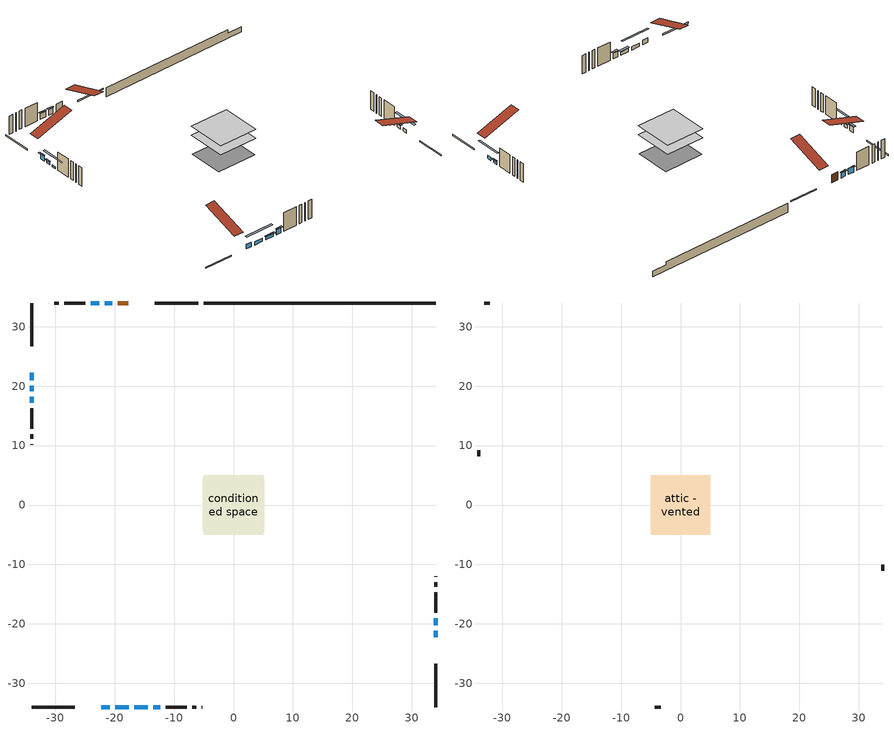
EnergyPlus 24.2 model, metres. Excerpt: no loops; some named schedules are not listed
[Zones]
conditioned space
 floor outside (Floor1 construction): -0.53,-0.53 -0.53,0.53 0.53,0.53 0.53,-0.53 z0.92
 floor adiabatic (AdiabaticFloorConstruction): -5.02,-5.02 -5.02,5.02 5.02,5.02 5.02,-5.02 z3.36
 floor foundation (Slab1 construction): -5.19,-4.57 -5.19,4.57 5.19,4.57 5.19,-4.57 z-1.37
 wall outside (RimJoist1 construction): -5.94,34 -13.26,34 / -34,-34 -26.69,-34 / -34,34 -34,26.69 / 34,-34 34,-26.69 z0.92:1.22
 wall outside (AdiabaticWallConstruction 1): -17.69,34 -19.5,34 z0.92:2.95
 wall outside (AdiabaticWallConstruction): -22.25,-34 -20.81,-34 z0.92:2.14; -34,22.25 -34,21.03 / -20.42,34 -21.64,34 / -22.57,34 -24.04,34 / -13.55,-34 -12.32,-34 z0.92:2.39; -34,20.1 -34,19.13 / 34,-22.25 34,-21.13 / -19.88,-34 -17.64,-34 / 34,-20.2 34,-19.08 / -16.71,-34 -14.47,-34 z0.92:1.78; -34,18.21 -34,17.24 z0.92:1.38
 wall outside (Wall1 construction): -24.97,34 -28.48,34 / -11.4,-34 -7.89,-34 / -34,16.31 -34,12.81 / 34,-18.15 34,-14.65 z0.92:5.8
 wall outside (Wall2 construction): -29.41,34 -30.13,34 / -6.96,-34 -6.24,-34 / -34,11.88 -34,11.15 / 34,-13.72 34,-13 z0.92:5.8
 wall outside (Wall3 construction): -31.06,34 -31.14,34 / -5.31,-34 -5.23,-34 / -34,10.23 -34,10.15 / 34,-12.07 34,-11.99 z0.92:5.8
 wall foundation (FoundationWall1 construction): -5.01,34,-1.37 -5.01,34,0.92 30.1,34,0.92 30.1,34,0.06 34,34,0.06 34,34,-1.37
 window (WindowConstruction 7): -22.25,-34 -20.81,-34 z0.92:2.14
 window (WindowConstruction 5): -34,22.25 -34,21.03 z0.92:2.39
 window (WindowConstruction 6): -34,20.1 -34,19.14 z0.92:1.78
 window (WindowConstruction 8): 34,-22.25 34,-21.13 z0.92:1.78
 window (WindowConstruction 9): -19.88,-34 -17.64,-34 z0.92:1.78
 window (WindowConstruction 10): -34,18.21 -34,17.24 z0.92:1.38
 window (WindowConstruction): 34,-20.2 34,-19.08 z0.92:1.78
 window (WindowConstruction 1): -20.42,34 -21.64,34 z0.92:2.39
 window (WindowConstruction 2): -22.57,34 -24.04,34 z0.92:2.39
 window (WindowConstruction 3): -16.71,-34 -14.47,-34 z0.92:1.78
 window (WindowConstruction 4): -13.55,-34 -12.33,-34 z0.92:2.39
 door (Door): -17.69,34 -19.49,34 z0.92:2.95
 ceiling adiabatic (AdiabaticFloorConstruction): 5.02,-5.02 5.02,5.02 -5.02,5.02 -5.02,-5.02 z3.36
attic - vented
 floor to conditioned space (Floor2 construction Reversed): -5.02,-5.02 -5.02,5.02 5.02,5.02 5.02,-5.02 z5.8
 wall outside (Wall4 construction): -32.07,34 -33.07,34 / -4.3,-34 -3.3,-34 / -34,9.22 -34,8.21 / 34,-11.06 34,-10.06 z0.92:5.8
 roof outside (Roof1 construction): -16.76,34,5.8 -16.76,24.22,9.06 -14.19,24.22,9.06 -14.19,34,5.8; -23.18,-34,5.8 -23.18,-24.22,9.06 -25.76,-24.22,9.06 -25.76,-34,5.8; -34,23.18,5.8 -24.22,23.18,9.06 -24.22,25.76,9.06 -34,25.76,5.8; 34,-23.18,5.8 24.22,-23.18,9.06 24.22,-25.76,9.06 34,-25.76,5.8
shading: -34,20.83 -34,22.45 -34.41,22.45 -34.41,20.83 z2.59; -34,18.93 -34,20.3 -34.41,20.3 -34.41,18.93 z1.98; 34,-18.49 34,-24.89 34.41,-24.89 34.41,-18.49 z4.42; -15,-34 -22.52,-34 -22.52,-34.41 -15,-34.41 z4.42; -34,14.6 -34,20.85 -34.41,20.85 -34.41,14.6 z4.02; 34,-18.88 34,-20.4 34.41,-20.4 34.41,-18.88 z1.98; -21.84,34 -20.22,34 -20.22,34.41 -21.84,34.41 z2.59; -24.25,34 -22.37,34 -22.37,34.41 -24.25,34.41 z2.59; -14.27,-34 -16.91,-34 -16.91,-34.41 -14.27,-34.41 z1.98; -12.12,-34 -13.75,-34 -13.75,-34.41 -12.12,-34.41 z2.59
[Building]
Building 1: Terrain=Suburbs
[Site:Location]
Edmonton Intl AP_AB: Latitude {deg}=53.31; Longitude {deg}=-113.58; Time Zone {hr}=-7; Elevation {m}=723; Keep Site Location Information=Yes
[Site:GroundTemperature:Shallow]
-1.56185, -3.61833, -3.78302, -2.80711, 1.11059, 5.01004, 8.39065, 10.5322, 10.7141, 8.97234, 5.67794, 1.89811
[Site:WaterMainsTemperature]
Calculation Method=Schedule; Temperature Schedule=mains temperature schedule
[Material] Roughness=Rough; Thermal Absorptance=0.9
Name | Thickness {m} | Conductivity {W/m-K} | Density {kg/m3} | Specific Heat {J/kg-K} | Solar Absorptance | Visible Absorptance
asphalt or fiberglass shingles | 0.00635 | 0.162714 | 1121.4 | 1465.45 | 0.4 | 0.4
ceiling loosefill ins | 0.169333 | 0.0480833 | 16.02 | 1046.75 | 0.7 | 0.7
ceiling stud and cavity | 0.1397 | 0.137261 | 65.682 | 1177.47 | 0.7 | 0.7
concrete 4.0 in. | 0.1016 | 1.803125 | 2242.8 | 837.4 | 0.7 | 0.7
concrete 8.0 in. | 0.2032 | 1.803125 | 2242.8 | 837.4 | 0.7 | 0.7
door material | 0.04445 | 0.053851 | 512.64 | 1214.23 | 0.7 | 0.7
exterior vertical ins | 0.0480821 | 0.029427 | 32.04 | 1214.23 | 0.7 | 0.7
floor covering | 0.0127 | 0.0433444 | 54.468 | 1339.84 | 0.6 | 0.6
floor rigid ins; wall rigid ins 1 | 0.512978 | 0.029427 | 32.04 | 1214.23 | 0.7 | 0.7
floor stud and cavity | 0.1397 | 0.085752 | 92.3553 | 1139.71 | 0.7 | 0.7
floor stud and cavity 1 | 0.1397 | 1.75129 | 37.0049 | 1207.88 | 0.7 | 0.7
furniture material conditioned space 1 | 0.1524 | 0.115458 | 640.8 | 1214.23 | 0.6 | 0.6
gypsum board | 0.0127 | 0.160291 | 801 | 837.4 | 0.6 | 0.6
gypsum board 1 | 0.0127 | 0.160291 | 801 | 837.4 | 0.7 | 0.7
osb sheathing 0.5 in. | 0.0127 | 0.115458 | 512.64 | 1214.23 | 0.7 | 0.7
osb sheathing 0.75 in. | 0.01905 | 0.115458 | 512.64 | 1214.23 | 0.7 | 0.7
osb sheathing 2.0 in. | 0.0508 | 0.115458 | 512.64 | 1214.23 | 0.7 | 0.7
rim joist stud and cavity | 0.0508 | 0.0314757 | 125.044 | 1163.47 | 0.6 | 0.6
wall rigid ins | 0.051816 | 0.029427 | 32.04 | 1214.23 | 0.7 | 0.7
wall stud and cavity | 0.1397 | 0.259282 | 139.0536 | 1170.24 | 0.7 | 0.7
wall stud and cavity 1 | 0.1397 | 0.472276 | 139.0536 | 1170.24 | 0.7 | 0.7
wall stud and cavity 2 | 0.1397 | 0.0742173 | 139.0536 | 1170.24 | 0.7 | 0.7
wall stud and cavity 3 | 0.0889 | 6.1454 | 50.32683 | 1063.81 | 0.6 | 0.6
wall stud and cavity 4 | 0.0889 | 0.380278 | 52.3479 | 1209.89 | 0.7 | 0.7
wall stud and cavity 5 | 0.0889 | 0.391764 | 83.0341 | 1211.67 | 0.7 | 0.7
wood siding | 0.0254 | 0.102417 | 544.68 | 1172.36 | 0.4 | 0.4
wood siding 1 | 0.00254 | 0.102417 | 544.68 | 1172.36 | 0.4 | 0.4
wood siding 2; wood siding 3; wood siding 4 | 0.0254 | 0.102417 | 544.68 | 1172.36 | 0.7 | 0.7
[WindowMaterial:SimpleGlazingSystem]
Name | U-Factor {W/m2-K} | Solar Heat Gain Coefficient
WindowMaterial | 4.3062 | 0.54
WindowMaterial 1 | 2.96164 | 0.63
WindowMaterial 2 | 2.90373 | 0.68
WindowMaterial 3 | 2.523871 | 0.59
WindowMaterial 4 | 2.393277 | 0.5
WindowMaterial 5 | 1.95437 | 0.47
WindowMaterial 6 | 2.969594 | 0.62
WindowMaterial 7 | 5.32199 | 0.49
[Construction]
AdiabaticFloorConstruction: floor stud and cavity 1, floor rigid ins, osb sheathing 0.75 in., floor covering
AdiabaticWallConstruction: wood siding 3, wall rigid ins 1, wall stud and cavity 4, gypsum board
AdiabaticWallConstruction 1: wood siding 4, wall rigid ins 1, wall stud and cavity 4, gypsum board
Door: door material
Floor1 construction: floor stud and cavity, osb sheathing 0.75 in., floor covering
Floor2 construction Reversed: gypsum board, ceiling stud and cavity, ceiling loosefill ins
FoundationWall1 construction: concrete 8.0 in., gypsum board 1
furniture construction conditioned space 1: furniture material conditioned space 1
PartitionWallConstruction: gypsum board, wall stud and cavity 5, gypsum board
RimJoist1 construction: wood siding 2, osb sheathing 2.0 in., rim joist stud and cavity
Roof1 construction: asphalt or fiberglass shingles
Slab1 construction: concrete 4.0 in.
Wall1 construction: wood siding, wall rigid ins, osb sheathing 0.5 in., wall stud and cavity, gypsum board
Wall2 construction: wood siding, wall rigid ins, osb sheathing 0.5 in., wall stud and cavity 1, gypsum board
Wall3 construction: wood siding, osb sheathing 0.5 in., wall stud and cavity 2, gypsum board
Wall4 construction: wood siding 1, wall stud and cavity 3
WindowConstruction; WindowConstruction 3; WindowConstruction 8; WindowConstruction 9: WindowMaterial
WindowConstruction 1: WindowMaterial 1
WindowConstruction 10: WindowMaterial 7
WindowConstruction 2: WindowMaterial 2
WindowConstruction 4: WindowMaterial 3
WindowConstruction 5: WindowMaterial 4
WindowConstruction 6: WindowMaterial 5
WindowConstruction 7: WindowMaterial 6
[Zone] Multiplier=1; Part of Total Floor Area=Yes
Name | Volume {m3}
attic - vented | 53.4019
conditioned space | 484.4
[Space]
Name | Zone | Volume {m3}
attic - vented 1 | attic - vented | 53.4019
conditioned space 1 | conditioned space | 484.4
[ZoneInfiltration:EffectiveLeakageArea]
infil attic - vented 1: Zone or Space=attic - vented 1; Schedule=Always On Discrete; Effective Air Leakage Area {cm2}=3508.87; Stack Coefficient=0.000565883; Wind Coefficient=1.60725e-05
[ZoneMixing]
whole house fan mix: Zone or Space=attic - vented; Schedule=Always On Continuous; Design Flow Rate Calculation Method=Flow/Zone; Design Flow Rate {m3/s}=0; Source Zone or Space=conditioned space
[SurfaceProperty:ExposedFoundationPerimeter]
Slab1: Exposed Perimeter Calculation Method=TotalExposedPerimeter; Total Exposed Perimeter {m}=39.014
[InternalMass] Zone or ZoneList=conditioned space; Space or SpaceList=conditioned space 1
Name | Construction | Surface Area {m2}
furniture mass conditioned space 1 | furniture construction conditioned space 1 | 78.7041
partition wall mass | PartitionWallConstruction | 196.76
[Lights]
interior lighting: Zone or ZoneList or Space or SpaceList=conditioned space 1; Schedule=interior lighting schedule; Design Level Calculation Method=LightingLevel; Lighting Level {W}=343.2; Return Air Fraction=0; Fraction Radiant=0.6; Fraction Visible=0.2; Fraction Replaceable=1
[People]
occupants: Zone or ZoneList or Space or SpaceList=conditioned space 1; Number of People Schedule=occupants schedule; Number of People Calculation Method=People; Number of People=3; Fraction Radiant=0.314171; Sensible Heat Fraction=0.56303; Activity Level Schedule=occupants activity schedule; Carbon Dioxide Generation Rate {m3/s-W}=0; Enable ASHRAE 55 Comfort Warnings=No; Mean Radiant Temperature Calculation Type=EnclosureAveraged
[ElectricEquipment] Zone or ZoneList or Space or SpaceList=conditioned space 1; Design Level Calculation Method=EquipmentLevel
Name | Schedule | Design Level {W} | Fraction Latent | Fraction Radiant | Fraction Lost
clothes dryer | clothes dryer schedule | 140.772 | 0.015 | 0.081 | 0.85
clothes washer | clothes washer schedule | 32.1985 | 0.03 | 0.162 | 0.7
cooking range | cooking range schedule | 215.147 | 0.08 | 0.432 | 0.2
dishwasher | dishwasher schedule | 66.8632 | 0.3 | 0.18 | 0.4
fridge | fridge schedule | 72.9452 | 0 | 0.6 | 0
mech vent bath fan 0 | mech vent bath fan 0 schedule | 50.2 | 0 | 0 | 1
mech vent bath fan 1 | mech vent bath fan 1 schedule | 50.2 | 0 | 0 | 1
mech vent house fan | mech vent house fan schedule | 0 | 0 | 0 | 1
mech vent house fan cfis | mech vent house fan cfis schedule | 0 | 0 | 0 | 0
mech vent range fan 0 | mech vent range fan 0 schedule | 57 | 0 | 0 | 1
misc plug loads | misc plug loads schedule | 494.7 | 0.045 | 0.513 | 0.1
whole house fan | Always On Discrete | 0 | 0 | 0 | 1
[OtherEquipment] Zone or ZoneList or Space or SpaceList=conditioned space 1; Design Level Calculation Method=EquipmentLevel
Name | Fuel Type | Schedule | Design Level {W} | Fraction Latent | Fraction Radiant | Fraction Lost
clothes dryer 1 | Electricity | clothes dryer schedule | 0 | 0.015 | 0.081 | 0.85
cooking range 1 | Electricity | cooking range schedule | 0 | 0.08 | 0.432 | 0.2
general water use latent | None | general water use schedule | 62.594 | 1 | 0 | 0
general water use sensible | None | general water use schedule | -61.6891 | 0 | 0.6 | 0
mech vent house fan latent load | None | Always On Discrete | 0 | 1 | 0 | 0
mech vent house fan sensible load | None | Always On Discrete | 0 | 0 | 0 | 0
water heater energy adjustment1 | NaturalGas | Always On Discrete | 0.01 | 0 | 0 | 1
[ZoneInfiltration:DesignFlowRate] Zone or ZoneList or Space or SpaceList=conditioned space 1; Schedule=Always On Discrete; Design Flow Rate Calculation Method=Flow/Zone; Design Flow Rate {m3/s}=0
infil flow; natural vent flow; whole house fan flow
[AvailabilityManager:Scheduled]
furnace airloop Availability Manager: Schedule=Always On Discrete
[Foundation:Kiva]
Foundation Kiva 1: Initial Indoor Air Temperature {C}=18; Wall Height Above Grade {m}=0.919978; Wall Depth Below Slab {m}=0.2032; Custom Block Material Name 1=exterior vertical ins; Custom Block Depth 1 {m}=2.28999; Custom Block X Position 1 {m}=0.2159; Custom Block Z Position 1 {m}=0
[Foundation:Kiva:Settings]
Soil Conductivity {W/m-K}=0.849921; Soil Density {kg/m3}=1842.3; Soil Specific Heat {J/kg-K}=418.7; Ground Solar Absorptivity=0.9; Ground Thermal Absorptivity=0.9; Ground Surface Roughness {m}=0.03; Far-Field Width {m}=40; Deep-Ground Boundary Condition=ZeroFlux; Deep-Ground Depth {m}=40; Minimum Cell Dimension {m}=0.2; Maximum Cell Growth Coefficient=3; Simulation Timestep=Timestep
[Exterior:Lights]
exterior lighting: Schedule=exterior lighting schedule; Design Level {W}=75.6
[EnergyManagementSystem:GlobalVariable]
furnace_airloop_Fan_RTF
infil_program_Qfan
infil_program_Qinf
natural_vent_program_Qnv
natural_vent_program_Qwhf
[EnergyManagementSystem:Sensor]
Name | Output:Variable or Output:Meter Index Key | Output:Variable or Output:Meter
airflow_gain | infil flow | Infiltration Sensible Heat Gain Energy
airflow_gain_1 | natural vent flow | Infiltration Sensible Heat Gain Energy
airflow_gain_2 | whole house fan flow | Infiltration Sensible Heat Gain Energy
airflow_loss | infil flow | Infiltration Sensible Heat Loss Energy
airflow_loss_1 | natural vent flow | Infiltration Sensible Heat Loss Energy
airflow_loss_2 | whole house fan flow | Infiltration Sensible Heat Loss Energy
clg_load_cond |  | Cooling:EnergyTransfer:Zone:CONDITIONED SPACE
clg_sp_s; clg_sp_s_1 | cooling setpoint | Schedule Value
clothes_dryer_exhaust_0_sch_s | clothes dryer exhaust 0 schedule | Schedule Value
cool_season | cooling season schedule | Schedule Value
htg_load_cond |  | Heating:EnergyTransfer:Zone:CONDITIONED SPACE
htg_sp_s; htg_sp_s_1 | heating setpoint | Schedule Value
ig_ee_conv | clothes dryer | Electric Equipment Convective Heating Energy
ig_ee_conv_2 | cooking range | Electric Equipment Convective Heating Energy
ig_ee_conv_4 | fridge | Electric Equipment Convective Heating Energy
ig_ee_conv_5 | misc plug loads | Electric Equipment Convective Heating Energy
ig_ee_conv_6 | whole house fan | Electric Equipment Convective Heating Energy
ig_ee_rad | clothes dryer | Electric Equipment Radiant Heating Energy
ig_ee_rad_2 | cooking range | Electric Equipment Radiant Heating Energy
ig_ee_rad_4 | fridge | Electric Equipment Radiant Heating Energy
ig_ee_rad_5 | misc plug loads | Electric Equipment Radiant Heating Energy
ig_ee_rad_6 | whole house fan | Electric Equipment Radiant Heating Energy
ig_lgt_conv | interior lighting | Lights Convective Heating Energy
ig_lgt_rad | interior lighting | Lights Radiant Heating Energy
ig_lgt_vis | interior lighting | Lights Visible Radiation Heating Energy
ig_oe_conv | clothes dryer 1 | Other Equipment Convective Heating Energy
ig_oe_conv_1 | cooking range 1 | Other Equipment Convective Heating Energy
ig_oe_conv_2 | general water use latent | Other Equipment Convective Heating Energy
ig_oe_conv_3 | general water use sensible | Other Equipment Convective Heating Energy
ig_oe_conv_4 | water heater energy adjustment1 | Other Equipment Convective Heating Energy
ig_oe_rad | clothes dryer 1 | Other Equipment Radiant Heating Energy
ig_oe_rad_1 | cooking range 1 | Other Equipment Radiant Heating Energy
ig_oe_rad_2 | general water use latent | Other Equipment Radiant Heating Energy
ig_oe_rad_3 | general water use sensible | Other Equipment Radiant Heating Energy
ig_oe_rad_4 | water heater energy adjustment1 | Other Equipment Radiant Heating Energy
ig_ppl_conv | occupants | People Convective Heating Energy
ig_ppl_rad | occupants | People Radiant Heating Energy
im_conv | furniture mass conditioned space 1 | Surface Inside Face Convection Heat Gain Energy
im_conv_1 | partition wall mass | Surface Inside Face Convection Heat Gain Energy
im_ig | furniture mass conditioned space 1 | Surface Inside Face Internal Gains Radiation Heat Gain Energy
im_ig_1 | partition wall mass | Surface Inside Face Internal Gains Radiation Heat Gain Energy
im_lgt | furniture mass conditioned space 1 | Surface Inside Face Lights Radiation Heat Gain Energy
im_lgt_1 | partition wall mass | Surface Inside Face Lights Radiation Heat Gain Energy
im_sol | furniture mass conditioned space 1 | Surface Inside Face Solar Radiation Heat Gain Energy
im_sol_1 | partition wall mass | Surface Inside Face Solar Radiation Heat Gain Energy
im_surf | furniture mass conditioned space 1 | Surface Inside Face Net Surface Thermal Radiation Heat Gain Energy
im_surf_1 | partition wall mass | Surface Inside Face Net Surface Thermal Radiation Heat Gain Energy
mech_vent_bath_fan_0_sch_s | mech vent bath fan 0 schedule | Schedule Value
mech_vent_bath_fan_1_sch_s | mech vent bath fan 1 schedule | Schedule Value
mech_vent_range_fan_0_sch_s | mech vent range fan 0 schedule | Schedule Value
mv_conv | mech vent bath fan 0 | Electric Equipment Convective Heating Energy
mv_conv_1 | mech vent bath fan 1 | Electric Equipment Convective Heating Energy
mv_conv_2 | mech vent house fan | Electric Equipment Convective Heating Energy
mv_conv_3 | mech vent house fan cfis | Electric Equipment Convective Heating Energy
mv_conv_4 | mech vent range fan 0 | Electric Equipment Convective Heating Energy
mv_conv_5 | mech vent house fan latent load | Other Equipment Convective Heating Energy
mv_conv_6 | mech vent house fan sensible load | Other Equipment Convective Heating Energy
mv_rad | mech vent bath fan 0 | Electric Equipment Radiant Heating Energy
mv_rad_1 | mech vent bath fan 1 | Electric Equipment Radiant Heating Energy
mv_rad_2 | mech vent house fan | Electric Equipment Radiant Heating Energy
mv_rad_3 | mech vent house fan cfis | Electric Equipment Radiant Heating Energy
mv_rad_4 | mech vent range fan 0 | Electric Equipment Radiant Heating Energy
mv_rad_5 | mech vent house fan latent load | Other Equipment Radiant Heating Energy
mv_rad_6 | mech vent house fan sensible load | Other Equipment Radiant Heating Energy
natural_vent_s | natural vent schedule | Schedule Value
out_pb_s |  | Site Outdoor Air Barometric Pressure
out_wt_s |  | Site Outdoor Air Humidity Ratio
site_vw_s |  | Site Wind Speed
ss_back_out | Window1 | Surface Window Shortwave from Zone Back Out Window Heat Transfer Rate
ss_back_out_1 | Window11 | Surface Window Shortwave from Zone Back Out Window Heat Transfer Rate
ss_back_out_10 | Window9 | Surface Window Shortwave from Zone Back Out Window Heat Transfer Rate
ss_back_out_2 | Window13 | Surface Window Shortwave from Zone Back Out Window Heat Transfer Rate
ss_back_out_3 | Window14 | Surface Window Shortwave from Zone Back Out Window Heat Transfer Rate
ss_back_out_4 | Window15 | Surface Window Shortwave from Zone Back Out Window Heat Transfer Rate
ss_back_out_5 | Window17 | Surface Window Shortwave from Zone Back Out Window Heat Transfer Rate
ss_back_out_6 | Window3 | Surface Window Shortwave from Zone Back Out Window Heat Transfer Rate
ss_back_out_7 | Window4 | Surface Window Shortwave from Zone Back Out Window Heat Transfer Rate
ss_back_out_8 | Window6 | Surface Window Shortwave from Zone Back Out Window Heat Transfer Rate
ss_back_out_9 | Window7 | Surface Window Shortwave from Zone Back Out Window Heat Transfer Rate
ss_conv | Door1 | Surface Inside Face Convection Heat Gain Energy
ss_conv_1 | Window1 | Surface Inside Face Convection Heat Gain Energy
ss_conv_10 | Window7 | Surface Inside Face Convection Heat Gain Energy
ss_conv_11 | Window9 | Surface Inside Face Convection Heat Gain Energy
ss_conv_2 | Window11 | Surface Inside Face Convection Heat Gain Energy
ss_conv_3 | Window13 | Surface Inside Face Convection Heat Gain Energy
ss_conv_4 | Window14 | Surface Inside Face Convection Heat Gain Energy
ss_conv_5 | Window15 | Surface Inside Face Convection Heat Gain Energy
ss_conv_6 | Window17 | Surface Inside Face Convection Heat Gain Energy
ss_conv_7 | Window3 | Surface Inside Face Convection Heat Gain Energy
ss_conv_8 | Window4 | Surface Inside Face Convection Heat Gain Energy
ss_conv_9 | Window6 | Surface Inside Face Convection Heat Gain Energy
ss_ig | Door1 | Surface Inside Face Internal Gains Radiation Heat Gain Energy
ss_ig_1 | Window1 | Surface Inside Face Internal Gains Radiation Heat Gain Energy
ss_ig_10 | Window7 | Surface Inside Face Internal Gains Radiation Heat Gain Energy
ss_ig_11 | Window9 | Surface Inside Face Internal Gains Radiation Heat Gain Energy
ss_ig_2 | Window11 | Surface Inside Face Internal Gains Radiation Heat Gain Energy
ss_ig_3 | Window13 | Surface Inside Face Internal Gains Radiation Heat Gain Energy
ss_ig_4 | Window14 | Surface Inside Face Internal Gains Radiation Heat Gain Energy
ss_ig_5 | Window15 | Surface Inside Face Internal Gains Radiation Heat Gain Energy
ss_ig_6 | Window17 | Surface Inside Face Internal Gains Radiation Heat Gain Energy
ss_ig_7 | Window3 | Surface Inside Face Internal Gains Radiation Heat Gain Energy
ss_ig_8 | Window4 | Surface Inside Face Internal Gains Radiation Heat Gain Energy
ss_ig_9 | Window6 | Surface Inside Face Internal Gains Radiation Heat Gain Energy
ss_lgt | Door1 | Surface Inside Face Lights Radiation Heat Gain Energy
ss_sol | Door1 | Surface Inside Face Solar Radiation Heat Gain Energy
ss_surf | Door1 | Surface Inside Face Net Surface Thermal Radiation Heat Gain Energy
ss_surf_1 | Window1 | Surface Inside Face Net Surface Thermal Radiation Heat Gain Energy
ss_surf_10 | Window7 | Surface Inside Face Net Surface Thermal Radiation Heat Gain Energy
ss_surf_11 | Window9 | Surface Inside Face Net Surface Thermal Radiation Heat Gain Energy
ss_surf_2 | Window11 | Surface Inside Face Net Surface Thermal Radiation Heat Gain Energy
ss_surf_3 | Window13 | Surface Inside Face Net Surface Thermal Radiation Heat Gain Energy
ss_surf_4 | Window14 | Surface Inside Face Net Surface Thermal Radiation Heat Gain Energy
ss_surf_5 | Window15 | Surface Inside Face Net Surface Thermal Radiation Heat Gain Energy
ss_surf_6 | Window17 | Surface Inside Face Net Surface Thermal Radiation Heat Gain Energy
ss_surf_7 | Window3 | Surface Inside Face Net Surface Thermal Radiation Heat Gain Energy
ss_surf_8 | Window4 | Surface Inside Face Net Surface Thermal Radiation Heat Gain Energy
ss_surf_9 | Window6 | Surface Inside Face Net Surface Thermal Radiation Heat Gain Energy
ss_trans_in | Window1 | Surface Window Transmitted Solar Radiation Rate
ss_trans_in_1 | Window11 | Surface Window Transmitted Solar Radiation Rate
ss_trans_in_10 | Window9 | Surface Window Transmitted Solar Radiation Rate
ss_trans_in_2 | Window13 | Surface Window Transmitted Solar Radiation Rate
ss_trans_in_3 | Window14 | Surface Window Transmitted Solar Radiation Rate
ss_trans_in_4 | Window15 | Surface Window Transmitted Solar Radiation Rate
ss_trans_in_5 | Window17 | Surface Window Transmitted Solar Radiation Rate
ss_trans_in_6 | Window3 | Surface Window Transmitted Solar Radiation Rate
ss_trans_in_7 | Window4 | Surface Window Transmitted Solar Radiation Rate
ss_trans_in_8 | Window6 | Surface Window Transmitted Solar Radiation Rate
ss_trans_in_9 | Window7 | Surface Window Transmitted Solar Radiation Rate
ss_trans_out | Window1 | Surface Inside Face Initial Transmitted Diffuse Transmitted Out Window Solar Radiation Rate
ss_trans_out_1 | Window11 | Surface Inside Face Initial Transmitted Diffuse Transmitted Out Window Solar Radiation Rate
ss_trans_out_10 | Window9 | Surface Inside Face Initial Transmitted Diffuse Transmitted Out Window Solar Radiation Rate
ss_trans_out_2 | Window13 | Surface Inside Face Initial Transmitted Diffuse Transmitted Out Window Solar Radiation Rate
ss_trans_out_3 | Window14 | Surface Inside Face Initial Transmitted Diffuse Transmitted Out Window Solar Radiation Rate
ss_trans_out_4 | Window15 | Surface Inside Face Initial Transmitted Diffuse Transmitted Out Window Solar Radiation Rate
ss_trans_out_5 | Window17 | Surface Inside Face Initial Transmitted Diffuse Transmitted Out Window Solar Radiation Rate
ss_trans_out_6 | Window3 | Surface Inside Face Initial Transmitted Diffuse Transmitted Out Window Solar Radiation Rate
ss_trans_out_7 | Window4 | Surface Inside Face Initial Transmitted Diffuse Transmitted Out Window Solar Radiation Rate
ss_trans_out_8 | Window6 | Surface Inside Face Initial Transmitted Diffuse Transmitted Out Window Solar Radiation Rate
ss_trans_out_9 | Window7 | Surface Inside Face Initial Transmitted Diffuse Transmitted Out Window Solar Radiation Rate
s_conv | Floor1 | Surface Inside Face Convection Heat Gain Energy
s_conv_1 | Floor2 | Surface Inside Face Convection Heat Gain Energy
s_conv_10 | Wall1:0 | Surface Inside Face Convection Heat Gain Energy
s_conv_11 | Wall1:180 | Surface Inside Face Convection Heat Gain Energy
s_conv_12 | Wall1:270 | Surface Inside Face Convection Heat Gain Energy
s_conv_13 | Wall1:90 | Surface Inside Face Convection Heat Gain Energy
s_conv_14 | Wall2:0 | Surface Inside Face Convection Heat Gain Energy
